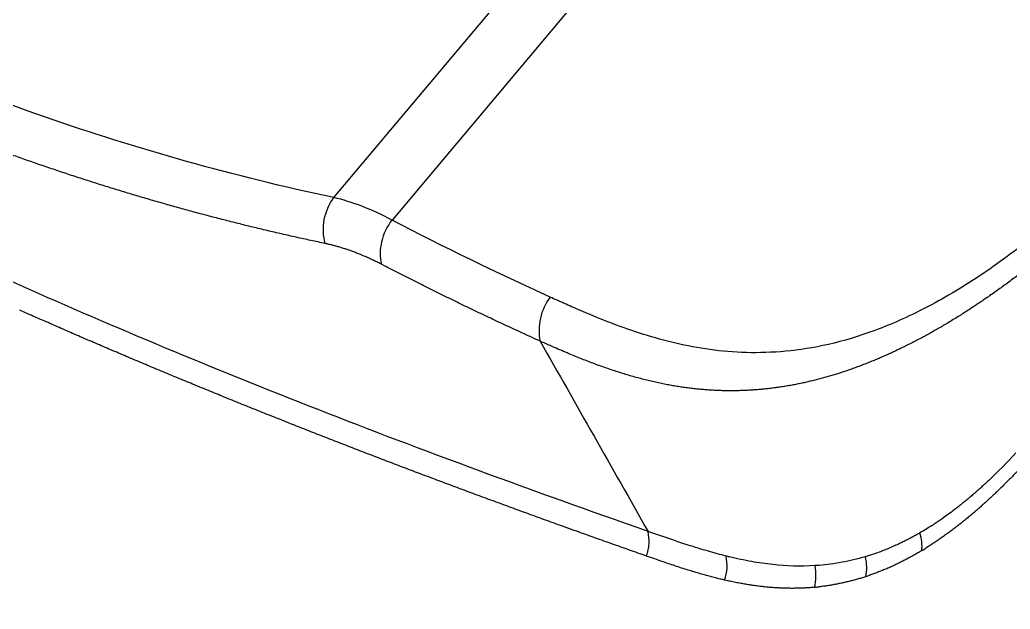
# Model space of a CAD drawing. Extents: x -50 to 28, y -10 to 124.
# Drawn here: x -43.645 to -39.695, y 61.868 to 64.219 of the extents above; entities that cross this region are included whole.
import ezdxf

# ---------------------------------------------------------------- set-up
doc = ezdxf.new("R2010")
doc.units = 0
doc.header["$MEASUREMENT"] = 0
doc.layers.add('GEOMETRY', color=2, linetype='Continuous', lineweight=25)

# ---------------------------------------------------------------- blocks, each defined once
blk = doc.blocks.new('2026 EXCURSION-ENTICE')
at = {"layer": 'GEOMETRY'}
for p, q in [((-30.9107, -15.4173), (-28.0931, -12.0595)), ((-27.9128, -12.2108), (-30.6788, -15.5071))]:
    blk.add_line(p, q, dxfattribs=at)
for points, knots in [([(36.6428, -38.9849), (36.6428, -38.9538), (36.6428, -38.9209), (36.6428, -38.8518), (36.6428, -38.8157), (36.6428, -38.7044), (36.6428, -38.6259), (36.6429, -38.4716), (36.6429, -38.3959), (36.6429, -38.2918), (36.6429, -38.2586), (36.6429, -38.196), (36.6429, -38.1665), (36.643, -38.1112), (36.643, -38.0854), (36.643, -38.0366), (36.643, -38.0136), (36.643, -37.9686), (36.643, -37.9463), (36.643, -37.9016), (36.643, -37.8792), (36.643, -37.7674), (36.6431, -37.6779), (36.6431, -37.2302), (36.643, -36.8711), (36.6425, -36.1483), (36.642, -35.7846), (36.6407, -35.0531), (36.6397, -34.6853), (36.6362, -33.5784), (36.6327, -32.8363), (36.6258, -31.7329), (36.6232, -31.3667), (36.6174, -30.6389), (36.6143, -30.2773), (36.6073, -29.5579), (36.6036, -29.2001), (36.5954, -28.4845), (36.5909, -28.1267), (36.5766, -27.0538), (36.5657, -26.3392), (36.5282, -24.1982), (36.497, -22.7741), (36.4381, -20.634), (36.4164, -19.92), (36.3801, -18.8478), (36.3674, -18.4902), (36.3408, -17.775), (36.3267, -17.4174), (36.2972, -16.7019), (36.2818, -16.3439), (36.2492, -15.6276), (36.2321, -15.2693), (36.1961, -14.5528), (36.1772, -14.1946), (36.1373, -13.4788), (36.1163, -13.1213), (36.0491, -12.0493), (35.9987, -11.335), (35.8805, -9.9073), (35.8128, -9.1939), (35.7232, -8.3929), (35.713, -8.3039), (35.6975, -8.1705), (35.6923, -8.1261), (35.6818, -8.0371), (35.6765, -7.9925), (35.665, -7.9028), (35.6586, -7.8577), (35.6448, -7.7684), (35.6373, -7.7241), (35.6214, -7.6359), (35.6129, -7.5919), (35.5946, -7.5036), (35.5849, -7.4593), (35.4923, -7.0621), (35.374, -6.7174), (35.0708, -6.0592), (34.8858, -5.7456), (34.4563, -5.1619), (34.2117, -4.8918), (33.673, -4.4064), (33.379, -4.1911), (32.7534, -3.8241), (32.4219, -3.6725), (31.9069, -3.4974), (31.7324, -3.4478), (31.4674, -3.3867), (31.3785, -3.3686), (31.2447, -3.3449), (31.1999, -3.3375), (31.1102, -3.3239), (31.0652, -3.3177), (30.9981, -3.3092), (30.9757, -3.3065), (30.9311, -3.3012), (30.9089, -3.2986), (30.8644, -3.2933), (30.842, -3.2907), (30.7963, -3.2853), (30.7731, -3.2826), (30.702, -3.2744), (30.6528, -3.2687), (30.5544, -3.2576), (30.5054, -3.2521), (30.4346, -3.2442), (30.4114, -3.2416), (30.3659, -3.2366), (30.3436, -3.2342), (30.2768, -3.2269), (30.2323, -3.2221), (30.0987, -3.2078), (30.0097, -3.1985), (29.208, -3.1159), (28.4943, -3.0535), (27.0663, -2.9444), (26.3519, -2.8976), (25.4585, -2.8452), (25.2798, -2.835), (24.9224, -2.8152), (24.7437, -2.8055), (24.2082, -2.7773), (23.8523, -2.7596), (23.1438, -2.7258), (22.7911, -2.7098), (22.0879, -2.6794), (21.7373, -2.665), (21.0356, -2.6375), (20.6844, -2.6244), (19.9793, -2.5993), (19.6253, -2.5873), (18.9141, -2.5644), (18.5568, -2.5535), (17.8413, -2.5327), (17.4836, -2.5228), (16.41, -2.4947), (15.6939, -2.4779), (14.2607, -2.4478), (13.5436, -2.4345), (12.1094, -2.4109), (11.3923, -2.4007), (9.9589, -2.3829), (9.2426, -2.3754), (8.1688, -2.366), (7.8109, -2.3632), (7.2742, -2.3594), (7.0952, -2.3582), (6.734, -2.3559), (6.5517, -2.3549), (6.1823, -2.3529), (5.9953, -2.3519), (5.6165, -2.3502), (5.4248, -2.3494), (4.8447, -2.3471), (4.4512, -2.3459), (3.8632, -2.3443), (3.6676, -2.3438), (3.2794, -2.343), (3.0868, -2.3426), (2.7059, -2.3419), (2.5177, -2.3416), (2.1461, -2.3411), (1.9627, -2.3408), (1.5999, -2.3404), (1.4204, -2.3403), (1.0624, -2.34), (0.8835, -2.3399), (0.3468, -2.3397), (-0.0111, -2.3396), (-1.0845, -2.3399), (-1.8002, -2.3405), (-3.2315, -2.3427), (-3.9472, -2.3443), (-5.3786, -2.3489), (-6.0943, -2.352), (-7.5257, -2.3608), (-8.2412, -2.3663), (-9.6738, -2.3799), (-10.391, -2.3879), (-11.827, -2.4068), (-12.5458, -2.4177), (-13.983, -2.4426), (-14.7013, -2.4566), (-16.1362, -2.4882), (-16.8526, -2.5057), (-17.7473, -2.5302), (-17.9261, -2.5352), (-18.2839, -2.5455), (-18.4628, -2.5508), (-18.999, -2.5671), (-19.3554, -2.5785), (-20.0636, -2.6022), (-20.4155, -2.6146), (-21.1159, -2.6406), (-21.4645, -2.6541), (-22.1614, -2.6825), (-22.5098, -2.6974), (-23.2094, -2.7289), (-23.5607, -2.7454), (-24.2677, -2.7804), (-24.6234, -2.7989), (-25.1589, -2.8282), (-25.3376, -2.8382), (-25.695, -2.8589), (-25.8737, -2.8696), (-26.4099, -2.9025), (-26.7676, -2.9259), (-27.4834, -2.9761), (-27.8414, -3.0029), (-28.5569, -3.0608), (-28.9143, -3.0919), (-29.4497, -3.1421), (-29.6281, -3.1595), (-29.8954, -3.1866), (-29.9845, -3.1958), (-30.1181, -3.2099), (-30.1626, -3.2146), (-30.2294, -3.2218), (-30.2518, -3.2242), (-30.2974, -3.2291), (-30.3205, -3.2317), (-30.3913, -3.2394), (-30.4403, -3.2448), (-30.5396, -3.2559), (-30.5898, -3.2616), (-30.6878, -3.2727), (-30.7354, -3.2782), (-30.8272, -3.2889), (-30.8713, -3.2941), (-30.938, -3.302), (-30.9602, -3.3046), (-31.0049, -3.3101), (-31.0274, -3.3129), (-31.0947, -3.3217), (-31.1396, -3.3282), (-31.274, -3.3493), (-31.3632, -3.3657), (-31.8068, -3.4586), (-32.154, -3.5691), (-32.8192, -3.8576), (-33.1371, -4.0356), (-33.7306, -4.4522), (-34.0061, -4.6908), (-34.5034, -5.2184), (-34.7251, -5.5074), (-35.1057, -6.1243), (-35.2647, -6.4521), (-35.4513, -6.9629), (-35.5048, -7.1361), (-35.5721, -7.4008), (-35.5923, -7.4898), (-35.6191, -7.6236), (-35.6274, -7.6682), (-35.6391, -7.7352), (-35.6429, -7.7576), (-35.6501, -7.8023), (-35.6536, -7.8248), (-35.6601, -7.8689), (-35.6632, -7.8904), (-35.669, -7.9335), (-35.6718, -7.9552), (-35.6773, -7.9995), (-35.68, -8.022), (-35.6853, -8.0666), (-35.6879, -8.0888), (-35.701, -8.1998), (-35.7113, -8.2888), (-35.7416, -8.5557), (-35.7611, -8.7338), (-35.8548, -9.6244), (-35.9185, -10.3381), (-36.0299, -11.7663), (-36.0776, -12.4807), (-36.163, -13.9102), (-36.2007, -14.6252), (-36.2697, -16.0552), (-36.3009, -16.7704), (-36.3576, -18.2009), (-36.3831, -18.9162), (-36.4295, -20.3451), (-36.4503, -21.0586), (-36.488, -22.4845), (-36.5049, -23.1969), (-36.5351, -24.6223), (-36.5485, -25.3353), (-36.5723, -26.7631), (-36.5827, -27.478), (-36.5939, -28.3724), (-36.5961, -28.5513), (-36.6003, -28.9091), (-36.6023, -29.088), (-36.608, -29.6253), (-36.6116, -29.9845), (-36.618, -30.7077), (-36.621, -31.0717), (-36.6263, -31.8041), (-36.6286, -32.1726), (-36.6349, -33.2816), (-36.6379, -34.0258), (-36.6409, -35.1326), (-36.6416, -35.4999), (-36.6426, -36.2298), (-36.6429, -36.5923), (-36.6431, -37.3131), (-36.6431, -37.6713), (-36.643, -38.0739), (-36.643, -38.1187), (-36.643, -38.2079), (-36.6429, -38.2521), (-36.6429, -38.3384), (-36.6429, -38.3806), (-36.6429, -38.4626), (-36.6429, -38.5024), (-36.6428, -38.6188), (-36.6428, -38.6921), (-36.6428, -38.8373), (-36.6428, -38.9094), (-36.6428, -38.9849)], [0, 0, 0, 0, 0.000488, 0.000488, 0.000977, 0.000977, 0.001953, 0.001953, 0.00293, 0.00293, 0.003418, 0.003418, 0.003906, 0.003906, 0.004395, 0.004395, 0.004883, 0.004883, 0.005371, 0.005371, 0.005859, 0.005859, 0.007813, 0.007813, 0.015625, 0.015625, 0.023438, 0.023438, 0.03125, 0.03125, 0.046875, 0.046875, 0.054688, 0.054688, 0.0625, 0.0625, 0.070313, 0.070313, 0.078125, 0.078125, 0.09375, 0.09375, 0.125, 0.125, 0.140625, 0.140625, 0.148438, 0.148438, 0.15625, 0.15625, 0.164063, 0.164063, 0.171875, 0.171875, 0.179688, 0.179688, 0.1875, 0.1875, 0.203125, 0.203125, 0.21875, 0.21875, 0.220703, 0.220703, 0.22168, 0.22168, 0.222656, 0.222656, 0.223633, 0.223633, 0.224609, 0.224609, 0.225586, 0.225586, 0.226563, 0.226563, 0.234375, 0.234375, 0.242188, 0.242188, 0.25, 0.25, 0.257813, 0.257813, 0.265625, 0.265625, 0.269531, 0.269531, 0.271484, 0.271484, 0.272461, 0.272461, 0.273438, 0.273438, 0.273926, 0.273926, 0.274414, 0.274414, 0.274902, 0.274902, 0.275391, 0.275391, 0.276367, 0.276367, 0.277344, 0.277344, 0.277832, 0.277832, 0.27832, 0.27832, 0.279297, 0.279297, 0.28125, 0.28125, 0.296875, 0.296875, 0.3125, 0.3125, 0.316406, 0.316406, 0.320313, 0.320313, 0.328125, 0.328125, 0.335938, 0.335938, 0.34375, 0.34375, 0.351563, 0.351563, 0.359375, 0.359375, 0.367188, 0.367188, 0.375, 0.375, 0.390625, 0.390625, 0.40625, 0.40625, 0.421875, 0.421875, 0.4375, 0.4375, 0.445313, 0.445313, 0.449219, 0.449219, 0.453125, 0.453125, 0.457031, 0.457031, 0.460938, 0.460938, 0.46875, 0.46875, 0.472656, 0.472656, 0.476563, 0.476563, 0.480469, 0.480469, 0.484375, 0.484375, 0.488281, 0.488281, 0.492188, 0.492188, 0.5, 0.5, 0.515625, 0.515625, 0.53125, 0.53125, 0.546875, 0.546875, 0.5625, 0.5625, 0.578125, 0.578125, 0.59375, 0.59375, 0.609375, 0.609375, 0.625, 0.625, 0.628906, 0.628906, 0.632813, 0.632813, 0.640625, 0.640625, 0.648438, 0.648438, 0.65625, 0.65625, 0.664063, 0.664063, 0.671875, 0.671875, 0.679688, 0.679688, 0.683594, 0.683594, 0.6875, 0.6875, 0.695313, 0.695313, 0.703125, 0.703125, 0.710938, 0.710938, 0.714844, 0.714844, 0.716797, 0.716797, 0.717773, 0.717773, 0.718262, 0.718262, 0.71875, 0.71875, 0.719727, 0.719727, 0.720703, 0.720703, 0.72168, 0.72168, 0.722656, 0.722656, 0.723145, 0.723145, 0.723633, 0.723633, 0.724609, 0.724609, 0.726563, 0.726563, 0.734375, 0.734375, 0.742188, 0.742188, 0.75, 0.75, 0.757813, 0.757813, 0.765625, 0.765625, 0.769531, 0.769531, 0.771484, 0.771484, 0.772461, 0.772461, 0.772949, 0.772949, 0.773438, 0.773438, 0.773926, 0.773926, 0.774414, 0.774414, 0.774902, 0.774902, 0.775391, 0.775391, 0.777344, 0.777344, 0.78125, 0.78125, 0.796875, 0.796875, 0.8125, 0.8125, 0.828125, 0.828125, 0.84375, 0.84375, 0.859375, 0.859375, 0.875, 0.875, 0.890625, 0.890625, 0.90625, 0.90625, 0.921875, 0.921875, 0.925781, 0.925781, 0.929688, 0.929688, 0.9375, 0.9375, 0.945313, 0.945313, 0.953125, 0.953125, 0.96875, 0.96875, 0.976563, 0.976563, 0.984375, 0.984375, 0.992188, 0.992188, 0.993164, 0.993164, 0.994141, 0.994141, 0.995117, 0.995117, 0.996094, 0.996094, 0.998047, 0.998047, 1, 1, 1, 1]), ([(-32.1019, -15.2797), (-32.1208, -15.2732), (-32.1586, -15.26), (-32.2151, -15.2399), (-32.2716, -15.2194), (-32.3282, -15.1985), (-32.3848, -15.1772), (-32.4414, -15.1555), (-32.498, -15.1334), (-32.5547, -15.1109), (-32.6113, -15.088), (-32.668, -15.0648), (-32.7247, -15.0411), (-32.7814, -15.0171), (-32.8381, -14.9926), (-32.8948, -14.9678), (-32.9515, -14.9426), (-33.0082, -14.9169), (-33.065, -14.8909), (-33.1217, -14.8645), (-33.1594, -14.8466), (-33.1783, -14.8377)], [0, 0, 0, 0, 0.050607, 0.10144, 0.152499, 0.203783, 0.255293, 0.307029, 0.358989, 0.411175, 0.463585, 0.51622, 0.56908, 0.622163, 0.67547, 0.729001, 0.782755, 0.836732, 0.890932, 0.945355, 1, 1, 1, 1]), ([(-30.9451, -15.6005), (-30.9645, -15.5964), (-31.0032, -15.5882), (-31.0611, -15.5755), (-31.1189, -15.5624), (-31.1768, -15.5489), (-31.2347, -15.535), (-31.2926, -15.5207), (-31.3505, -15.5061), (-31.4084, -15.491), (-31.4662, -15.4756), (-31.5241, -15.4597), (-31.5819, -15.4435), (-31.6398, -15.4269), (-31.6976, -15.4099), (-31.7554, -15.3925), (-31.8132, -15.3747), (-31.871, -15.3565), (-31.9288, -15.3379), (-31.9865, -15.3189), (-32.0443, -15.2996), (-32.0827, -15.2864), (-32.1019, -15.2797)], [0, 0, 0, 0, 0.04805, 0.096306, 0.144768, 0.193434, 0.242307, 0.291384, 0.340667, 0.390155, 0.439848, 0.489747, 0.53985, 0.590159, 0.640673, 0.691392, 0.742315, 0.793443, 0.844776, 0.896313, 0.948054, 1, 1, 1, 1]), ([(-30.9451, -15.6005), (-30.9536, -15.5699), (-30.955, -15.5368), (-30.943, -15.4733), (-30.9298, -15.4429), (-30.9107, -15.4173)], [0, 0, 0, 0, 0.5, 0.5, 1, 1, 1, 1]), ([(-30.72, -15.6839), (-30.7265, -15.6545), (-30.7262, -15.6228), (-30.712, -15.5616), (-30.698, -15.5322), (-30.6788, -15.5071)], [0, 0, 0, 0, 0.5, 0.5, 1, 1, 1, 1]), ([(-30.72, -15.6839), (-30.7252, -15.6812), (-30.7357, -15.6759), (-30.7512, -15.6683), (-30.7667, -15.661), (-30.7821, -15.6541), (-30.7974, -15.6475), (-30.8126, -15.6413), (-30.8277, -15.6354), (-30.8427, -15.6298), (-30.8576, -15.6246), (-30.8724, -15.6197), (-30.8872, -15.6152), (-30.9018, -15.611), (-30.9164, -15.6071), (-30.9308, -15.6036), (-30.9404, -15.6016), (-30.9451, -15.6005)], [0, 0, 0, 0, 0.066334, 0.132688, 0.199069, 0.265483, 0.331935, 0.398433, 0.464983, 0.531591, 0.598263, 0.665006, 0.731826, 0.798729, 0.865721, 0.93281, 1, 1, 1, 1]), ([(-28.09, -15.6548), (-28.0969, -15.6604), (-28.1108, -15.6715), (-28.1315, -15.6879), (-28.1522, -15.704), (-28.1728, -15.7199), (-28.1934, -15.7354), (-28.2139, -15.7507), (-28.2343, -15.7658), (-28.2547, -15.7805), (-28.275, -15.795), (-28.2953, -15.8092), (-28.3087, -15.8185), (-28.3154, -15.8231)], [0, 0, 0, 0, 0.092158, 0.184024, 0.275613, 0.366938, 0.458012, 0.54885, 0.639466, 0.729874, 0.820089, 0.910126, 1, 1, 1, 1]), ([(-30.088, -15.9899), (-30.1091, -15.9804), (-30.1513, -15.9613), (-30.2144, -15.9321), (-30.2776, -15.9025), (-30.3408, -15.8726), (-30.404, -15.8422), (-30.4672, -15.8114), (-30.5304, -15.7801), (-30.5937, -15.7485), (-30.6569, -15.7164), (-30.699, -15.6948), (-30.72, -15.6839)], [0, 0, 0, 0, 0.098294, 0.196968, 0.296022, 0.395455, 0.495267, 0.595457, 0.696026, 0.796973, 0.898298, 1, 1, 1, 1]), ([(-30.048, -15.8143), (-30.0667, -15.8392), (-30.0802, -15.8684), (-30.0941, -15.9291), (-30.0944, -15.9607), (-30.088, -15.9899)], [0, 0, 0, 0, 0.5, 0.5, 1, 1, 1, 1]), ([(-29.9331, -15.8653), (-29.9527, -15.8569), (-29.9722, -15.8483), (-29.9965, -15.8375), (-30.0013, -15.8353), (-30.011, -15.831), (-30.0159, -15.8288), (-30.03, -15.8224), (-30.0386, -15.8185), (-30.048, -15.8143)], [0, 0, 0, 0, 0.5, 0.5, 0.625, 0.625, 0.75, 0.75, 1, 1, 1, 1]), ([(-28.3154, -15.8231), (-28.3221, -15.8277), (-28.3356, -15.8368), (-28.3556, -15.8502), (-28.3757, -15.8633), (-28.3956, -15.8762), (-28.4156, -15.8888), (-28.4355, -15.9012), (-28.4553, -15.9133), (-28.4751, -15.9251), (-28.4949, -15.9367), (-28.5146, -15.948), (-28.5277, -15.9553), (-28.5342, -15.959)], [0, 0, 0, 0, 0.09076, 0.181504, 0.272247, 0.363004, 0.453791, 0.544624, 0.635516, 0.726485, 0.817545, 0.908711, 1, 1, 1, 1]), ([(-30.9782, -16.3608), (-30.9999, -16.3523), (-31.0433, -16.3352), (-31.108, -16.3096), (-31.1724, -16.2839), (-31.2365, -16.2582), (-31.3003, -16.2325), (-31.3638, -16.2067), (-31.427, -16.1808), (-31.4899, -16.1549), (-31.5526, -16.129), (-31.6149, -16.103), (-31.677, -16.0769), (-31.7388, -16.0508), (-31.8003, -16.0247), (-31.8615, -15.9985), (-31.9225, -15.9722), (-31.9832, -15.9458), (-32.0436, -15.9194), (-32.1038, -15.893), (-32.1437, -15.8753), (-32.1636, -15.8664)], [0, 0, 0, 0, 0.052205, 0.104455, 0.156753, 0.209098, 0.261489, 0.313928, 0.366414, 0.418947, 0.471529, 0.524158, 0.576835, 0.629561, 0.682334, 0.735157, 0.788027, 0.840947, 0.893916, 0.946933, 1, 1, 1, 1]), ([(-28.5342, -15.959), (-28.5407, -15.9626), (-28.5537, -15.9697), (-28.573, -15.9801), (-28.5924, -15.9903), (-28.6117, -16.0002), (-28.631, -16.0099), (-28.6503, -16.0193), (-28.6695, -16.0285), (-28.6886, -16.0374), (-28.7078, -16.0461), (-28.7269, -16.0545), (-28.746, -16.0627), (-28.765, -16.0705), (-28.784, -16.0782), (-28.8029, -16.0856), (-28.8218, -16.0927), (-28.8407, -16.0996), (-28.8595, -16.1062), (-28.8783, -16.1125), (-28.8971, -16.1186), (-28.9158, -16.1245), (-28.9282, -16.1281), (-28.9344, -16.13)], [0, 0, 0, 0, 0.045971, 0.092062, 0.138279, 0.18463, 0.231123, 0.277764, 0.324561, 0.371521, 0.418652, 0.46596, 0.513453, 0.561137, 0.609019, 0.657106, 0.705405, 0.753922, 0.802663, 0.851635, 0.900845, 0.950298, 1, 1, 1, 1]), ([(-29.966, -16.0431), (-29.9755, -16.0391), (-29.995, -16.0309), (-30.0248, -16.018), (-30.056, -16.0043), (-30.0772, -15.9948), (-30.088, -15.9899)], [0, 0, 0, 0, 0.2325881, 0.4767894, 0.732597, 1, 1, 1, 1]), ([(-28.9603, -16.0076), (-29.0189, -16.0199), (-29.075, -16.0277), (-29.1827, -16.0362), (-29.2343, -16.037), (-29.2841, -16.0349)], [0, 0, 0, 0, 0.5, 0.5, 1, 1, 1, 1]), ([(-29.8405, -16.0917), (-29.8486, -16.0888), (-29.865, -16.0829), (-29.8896, -16.0736), (-29.9147, -16.0639), (-29.9402, -16.0537), (-29.9573, -16.0466), (-29.966, -16.0431)], [0, 0, 0, 0, 0.1909041, 0.3863577, 0.5863599, 0.7909085, 1, 1, 1, 1]), ([(-29.5751, -16.1648), (-29.5828, -16.1633), (-29.5984, -16.1604), (-29.6217, -16.1554), (-29.6453, -16.15), (-29.669, -16.1442), (-29.6929, -16.138), (-29.7171, -16.1314), (-29.7414, -16.1243), (-29.7659, -16.1168), (-29.7906, -16.1088), (-29.8155, -16.1005), (-29.8322, -16.0946), (-29.8405, -16.0917)], [0, 0, 0, 0, 0.083587, 0.168631, 0.255136, 0.343103, 0.432536, 0.523437, 0.615808, 0.709648, 0.804961, 0.901745, 1, 1, 1, 1]), ([(-28.9344, -16.13), (-28.9408, -16.1318), (-28.9537, -16.1355), (-28.9729, -16.1407), (-28.9921, -16.1457), (-29.0112, -16.1503), (-29.0304, -16.1547), (-29.0496, -16.1589), (-29.0687, -16.1627), (-29.0878, -16.1663), (-29.1069, -16.1696), (-29.126, -16.1727), (-29.1451, -16.1755), (-29.1641, -16.178), (-29.1832, -16.1802), (-29.2022, -16.1821), (-29.2212, -16.1838), (-29.2401, -16.1852), (-29.2591, -16.1864), (-29.2717, -16.1869), (-29.278, -16.1872)], [0, 0, 0, 0, 0.052193, 0.10475, 0.157679, 0.210985, 0.264674, 0.318753, 0.373226, 0.428101, 0.483381, 0.539073, 0.595181, 0.65171, 0.708666, 0.766054, 0.823876, 0.882139, 0.940845, 1, 1, 1, 1]), ([(-29.278, -16.1872), (-29.285, -16.1874), (-29.2991, -16.1878), (-29.3201, -16.1881), (-29.3412, -16.1881), (-29.3623, -16.1877), (-29.3834, -16.1869), (-29.4046, -16.1858), (-29.4258, -16.1844), (-29.447, -16.1826), (-29.4683, -16.1805), (-29.4896, -16.1781), (-29.5109, -16.1753), (-29.5323, -16.1722), (-29.5537, -16.1687), (-29.5679, -16.1661), (-29.5751, -16.1648)], [0, 0, 0, 0, 0.066476, 0.133695, 0.201663, 0.270384, 0.339865, 0.410108, 0.48112, 0.552902, 0.62546, 0.698798, 0.772917, 0.847822, 0.923516, 1, 1, 1, 1]), ([(-30.3386, -16.6044), (-30.3602, -16.5963), (-30.4036, -16.5803), (-30.4683, -16.5561), (-30.5328, -16.5319), (-30.597, -16.5077), (-30.6611, -16.4833), (-30.7249, -16.459), (-30.7886, -16.4345), (-30.852, -16.41), (-30.9153, -16.3854), (-30.9572, -16.369), (-30.9782, -16.3608)], [0, 0, 0, 0, 0.099006, 0.198232, 0.297677, 0.397344, 0.497232, 0.597341, 0.697672, 0.798225, 0.899001, 1, 1, 1, 1]), ([(-28.0766, -16.3892), (-28.0818, -16.3952), (-28.0922, -16.4072), (-28.1078, -16.425), (-28.1234, -16.4424), (-28.1389, -16.4596), (-28.1544, -16.4765), (-28.1699, -16.4931), (-28.1853, -16.5094), (-28.2007, -16.5255), (-28.2161, -16.5413), (-28.2315, -16.5567), (-28.2469, -16.5719), (-28.2622, -16.5869), (-28.2775, -16.6015), (-28.2928, -16.6158), (-28.308, -16.6299), (-28.3233, -16.6437), (-28.3385, -16.6572), (-28.3537, -16.6704), (-28.3689, -16.6833), (-28.384, -16.6959), (-28.3992, -16.7082), (-28.4143, -16.7203), (-28.4294, -16.7321), (-28.4445, -16.7436), (-28.4596, -16.7547), (-28.4747, -16.7656), (-28.4897, -16.7763), (-28.5048, -16.7866), (-28.5198, -16.7966), (-28.5348, -16.8064), (-28.5448, -16.8127), (-28.5498, -16.8158)], [0, 0, 0, 0, 0.032976, 0.065833, 0.098579, 0.13122, 0.163764, 0.196217, 0.228586, 0.260879, 0.293103, 0.325265, 0.357373, 0.389435, 0.421457, 0.453448, 0.485416, 0.517368, 0.549311, 0.581255, 0.613205, 0.645171, 0.677159, 0.709179, 0.741236, 0.77334, 0.805498, 0.837717, 0.870006, 0.902371, 0.93482, 0.96736, 1, 1, 1, 1]), ([(-28.2987, -16.5456), (-28.3039, -16.5504), (-28.3142, -16.56), (-28.3294, -16.5739), (-28.3445, -16.5874), (-28.3594, -16.6004), (-28.3741, -16.6129), (-28.3885, -16.6251), (-28.4028, -16.6367), (-28.4168, -16.648), (-28.4261, -16.6552), (-28.4307, -16.6588)], [0, 0, 0, 0, 0.116772, 0.232125, 0.34606, 0.45858, 0.569688, 0.679384, 0.787668, 0.894541, 1, 1, 1, 1]), ([(-29.664, -16.8473), (-29.6867, -16.8394), (-29.7322, -16.8234), (-29.8, -16.7994), (-29.8678, -16.7753), (-29.9354, -16.7512), (-30.0029, -16.7269), (-30.0703, -16.7026), (-30.1376, -16.6782), (-30.2048, -16.6536), (-30.2718, -16.629), (-30.3163, -16.6126), (-30.3386, -16.6044)], [0, 0, 0, 0, 0.098281, 0.196943, 0.295986, 0.39541, 0.495217, 0.595406, 0.695979, 0.796935, 0.898275, 1, 1, 1, 1]), ([(-29.6641, -16.8473), (-29.6583, -16.8315), (-29.6548, -16.8148), (-29.6527, -16.7814), (-29.654, -16.7647), (-29.6577, -16.7488)], [0, 0, 0, 0, 0.5, 0.5, 1, 1, 1, 1]), ([(-28.5732, -16.7549), (-28.5779, -16.7576), (-28.5878, -16.7633), (-28.6031, -16.7717), (-28.6193, -16.7803), (-28.6366, -16.789), (-28.6548, -16.7978), (-28.674, -16.8066), (-28.694, -16.8153), (-28.7149, -16.8239), (-28.7367, -16.8322), (-28.7515, -16.8373), (-28.759, -16.8399)], [0, 0, 0, 0, 0.074699, 0.15505, 0.241043, 0.332669, 0.429919, 0.532782, 0.641243, 0.755284, 0.87488, 1, 1, 1, 1]), ([(-28.5658, -16.8256), (-28.5711, -16.8287), (-28.5818, -16.8351), (-28.5977, -16.8442), (-28.6137, -16.853), (-28.6297, -16.8616), (-28.6457, -16.8698), (-28.6617, -16.8777), (-28.6778, -16.8853), (-28.6938, -16.8925), (-28.7099, -16.8995), (-28.726, -16.9062), (-28.7421, -16.9126), (-28.7582, -16.9186), (-28.7744, -16.9244), (-28.7851, -16.9279), (-28.7905, -16.9297)], [0, 0, 0, 0, 0.068679, 0.137719, 0.207137, 0.276949, 0.34717, 0.417816, 0.488901, 0.56044, 0.632448, 0.704938, 0.777925, 0.851423, 0.925443, 1, 1, 1, 1]), ([(-29.6029, -16.8685), (-29.6122, -16.8654), (-29.6326, -16.8583), (-29.6529, -16.8512), (-29.664, -16.8473)], [0, 0, 0, 0, 0.453179, 1, 1, 1, 1]), ([(-29.5502, -16.8864), (-29.5587, -16.8836), (-29.5763, -16.8777), (-29.5938, -16.8717), (-29.6029, -16.8686)], [0, 0, 0, 0, 0.480118, 1, 1, 1, 1]), ([(-29.4496, -16.9178), (-29.4576, -16.9154), (-29.4739, -16.9107), (-29.4986, -16.9031), (-29.5242, -16.895), (-29.5414, -16.8893), (-29.5502, -16.8864)], [0, 0, 0, 0, 0.235637, 0.480846, 0.735631, 1, 1, 1, 1]), ([(-29.3698, -16.9391), (-29.3763, -16.9375), (-29.3894, -16.9342), (-29.4092, -16.9291), (-29.4293, -16.9236), (-29.4428, -16.9197), (-29.4496, -16.9178)], [0, 0, 0, 0, 0.241504, 0.488667, 0.741497, 1, 1, 1, 1]), ([(-29.2877, -16.9566), (-29.2948, -16.9553), (-29.309, -16.9526), (-29.3304, -16.9481), (-29.3448, -16.9449), (-29.3521, -16.9432)], [0, 0, 0, 0, 0.324441, 0.657769, 1, 1, 1, 1]), ([(-28.7905, -16.9297), (-28.796, -16.9315), (-28.8071, -16.9351), (-28.8238, -16.94), (-28.8405, -16.9446), (-28.8572, -16.9489), (-28.874, -16.9529), (-28.8908, -16.9566), (-28.9076, -16.9599), (-28.9245, -16.963), (-28.9415, -16.9657), (-28.9585, -16.9681), (-28.9698, -16.9694), (-28.9754, -16.9701)], [0, 0, 0, 0, 0.08685, 0.17447, 0.262875, 0.352079, 0.442096, 0.53294, 0.624623, 0.717158, 0.810558, 0.904835, 1, 1, 1, 1]), ([(-29.1363, -16.9748), (-29.1424, -16.9745), (-29.1548, -16.9738), (-29.1732, -16.9723), (-29.1919, -16.9705), (-29.2107, -16.9684), (-29.2297, -16.9659), (-29.2489, -16.9632), (-29.2683, -16.9601), (-29.2812, -16.9578), (-29.2877, -16.9566)], [0, 0, 0, 0, 0.11803, 0.238035, 0.360023, 0.484002, 0.609982, 0.737971, 0.867974, 1, 1, 1, 1]), ([(-28.9942, -16.9721), (-29.0001, -16.9726), (-29.0119, -16.9736), (-29.0296, -16.9747), (-29.0472, -16.9756), (-29.065, -16.9761), (-29.0828, -16.9762), (-29.1006, -16.9761), (-29.1185, -16.9757), (-29.1304, -16.9751), (-29.1363, -16.9748)], [0, 0, 0, 0, 0.120906, 0.242956, 0.366165, 0.490545, 0.616106, 0.742862, 0.870823, 1, 1, 1, 1])]:
    blk.add_open_spline(points, degree=3, knots=knots, dxfattribs=at)
for points in [[(-32.0654, -15.0948), (-32.4364, -14.9657), (-32.7941, -14.8167), (-33.1404, -14.6514)], [(-30.9107, -15.4173), (-31.3101, -15.3327), (-31.6944, -15.2238), (-32.0654, -15.0948)], [(-32.1603, -15.7682), (-32.5366, -15.6006), (-32.895, -15.4298), (-33.2386, -15.2547)], [(-30.6788, -15.5071), (-30.7614, -15.4633), (-30.8388, -15.4338), (-30.9107, -15.4173)], [(-30.048, -15.8143), (-30.2616, -15.7172), (-30.4719, -15.6147), (-30.6788, -15.5071)], [(-28.1414, -15.5884), (-28.2162, -15.6474), (-28.2908, -15.701), (-28.3638, -15.7483)], [(-28.3638, -15.7483), (-28.4368, -15.7955), (-28.5082, -15.8364), (-28.5772, -15.8708)], [(-30.9739, -16.2631), (-31.3898, -16.1002), (-31.784, -15.9358), (-32.1603, -15.7682)], [(-29.8142, -15.9141), (-29.8544, -15.8986), (-29.8939, -15.8822), (-29.9331, -15.8653)], [(-28.5772, -15.8708), (-28.6462, -15.9052), (-28.7128, -15.9333), (-28.7766, -15.9558)], [(-29.6916, -15.9579), (-29.7333, -15.9444), (-29.7741, -15.9297), (-29.8142, -15.9141)], [(-29.5635, -15.9944), (-29.6073, -15.9837), (-29.6499, -15.9714), (-29.6916, -15.9579)], [(-28.7766, -15.9558), (-28.8405, -15.9783), (-28.9017, -15.9952), (-28.9603, -16.0076)], [(-30.088, -15.9899), (-29.9449, -16.2425), (-29.8015, -16.4955), (-29.6577, -16.7488)], [(-29.4283, -16.0211), (-29.4748, -16.0142), (-29.5198, -16.0051), (-29.5635, -15.9944)], [(-29.2841, -16.0349), (-29.3339, -16.0329), (-29.3819, -16.028), (-29.4283, -16.0211)], [(-29.6577, -16.7488), (-30.1204, -16.5872), (-30.558, -16.4259), (-30.9739, -16.2631)], [(-28.19, -16.436), (-28.2261, -16.4748), (-28.2625, -16.5114), (-28.2987, -16.5456)], [(-28.4307, -16.6588), (-28.446, -16.6706), (-28.4612, -16.6819), (-28.4764, -16.6928)], [(-28.4764, -16.6928), (-28.487, -16.7002), (-28.4975, -16.7075), (-28.5081, -16.7145)], [(-29.4983, -16.8034), (-29.5522, -16.7859), (-29.6051, -16.7672), (-29.6577, -16.7488)], [(-28.5454, -16.7383), (-28.5547, -16.7441), (-28.564, -16.7496), (-28.5732, -16.7549)], [(-28.5081, -16.7145), (-28.5206, -16.7228), (-28.5331, -16.7307), (-28.5454, -16.7383)], [(-28.5658, -16.8256), (-28.5633, -16.8033), (-28.5659, -16.7789), (-28.5732, -16.7549)], [(-29.4167, -16.8285), (-29.4442, -16.8206), (-29.4714, -16.8121), (-29.4983, -16.8034)], [(-29.3462, -16.8476), (-29.37, -16.8417), (-29.3935, -16.8353), (-29.4167, -16.8285)], [(-28.5658, -16.8256), (-28.5605, -16.8224), (-28.5551, -16.8191), (-28.5498, -16.8158)], [(-29.3521, -16.9432), (-29.3415, -16.9125), (-29.3396, -16.8787), (-29.3462, -16.8476)], [(-29.3334, -16.8507), (-29.3376, -16.8497), (-29.3419, -16.8487), (-29.3462, -16.8476)], [(-29.2441, -16.8695), (-29.2744, -16.8642), (-29.3041, -16.8578), (-29.3334, -16.8507)], [(-28.7917, -16.8503), (-28.8229, -16.8595), (-28.8535, -16.8667), (-28.8834, -16.8723)], [(-28.759, -16.8399), (-28.77, -16.8436), (-28.7809, -16.8471), (-28.7917, -16.8503)], [(-28.7917, -16.8503), (-28.7856, -16.8769), (-28.7851, -16.9045), (-28.7905, -16.9297)], [(-29.1598, -16.8815), (-29.1884, -16.8785), (-29.2165, -16.8744), (-29.2441, -16.8695)], [(-28.9916, -16.8856), (-29.0498, -16.8892), (-29.1057, -16.8873), (-29.1598, -16.8815)], [(-28.9942, -16.9721), (-28.9865, -16.9445), (-28.9858, -16.9142), (-28.9916, -16.8856)], [(-28.9744, -16.8844), (-28.9801, -16.8848), (-28.9859, -16.8852), (-28.9916, -16.8856)], [(-28.8834, -16.8723), (-28.9144, -16.878), (-28.9447, -16.8819), (-28.9744, -16.8844)], [(-29.3521, -16.9432), (-29.358, -16.9418), (-29.3639, -16.9405), (-29.3698, -16.9391)], [(-28.9942, -16.9721), (-28.988, -16.9715), (-28.9817, -16.9709), (-28.9754, -16.9701)]]:
    blk.add_open_spline(points, degree=3, dxfattribs=at)

msp = doc.modelspace()

# ---------------------------------------------------------------- block references
msp.add_blockref('2026 EXCURSION-ENTICE', (-11.4819, 78.9272))

doc.saveas('drawing.dxf')
